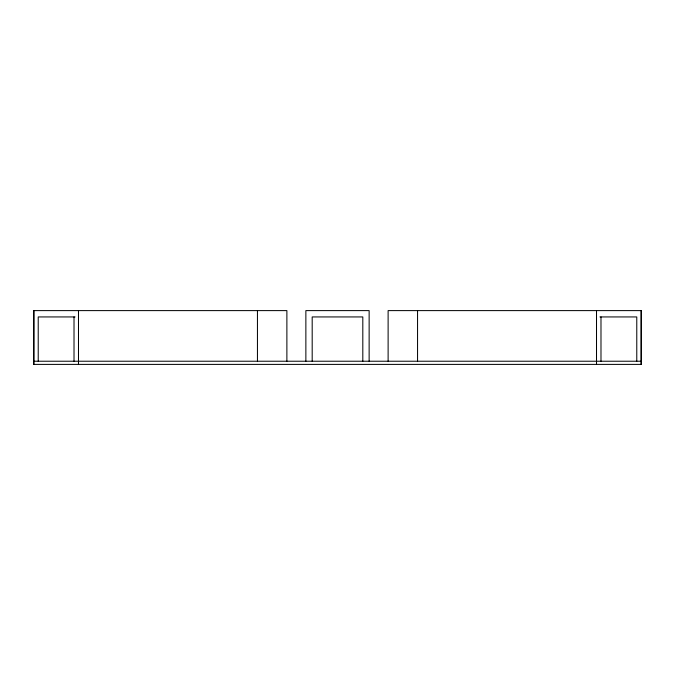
<?xml version="1.0" encoding="UTF-8"?>
<svg xmlns="http://www.w3.org/2000/svg" width="675" height="675" viewBox="0 0 675 675"><rect width="100%" height="100%" fill="white"/><g stroke="black" fill="none" stroke-linecap="round" stroke-linejoin="round"><path stroke-width="1.01" d="M33.843 361.226L641.25 361.226M75.068 316.938L38.222 316.938L38.222 361.226M599.932 316.938L636.778 316.938L636.778 361.226M641.157 310.61L641.157 364.39M600.986 316.938L600.986 361.226M596.514 310.61L596.514 364.39M417.555 310.61L417.555 361.226M388.117 361.226L388.117 310.61L641.25 310.61L641.25 364.39L33.75 364.39L33.801 310.61L286.883 310.61L286.883 361.226M369.132 361.226L369.141 310.61L305.868 310.61L305.868 361.226M362.812 361.226L362.812 316.938L312.188 316.938L312.188 361.226M257.445 310.61L257.445 361.226M78.486 310.61L78.486 364.39M74.014 316.938L74.014 361.226M33.843 310.61L33.843 364.39"/></g></svg>
